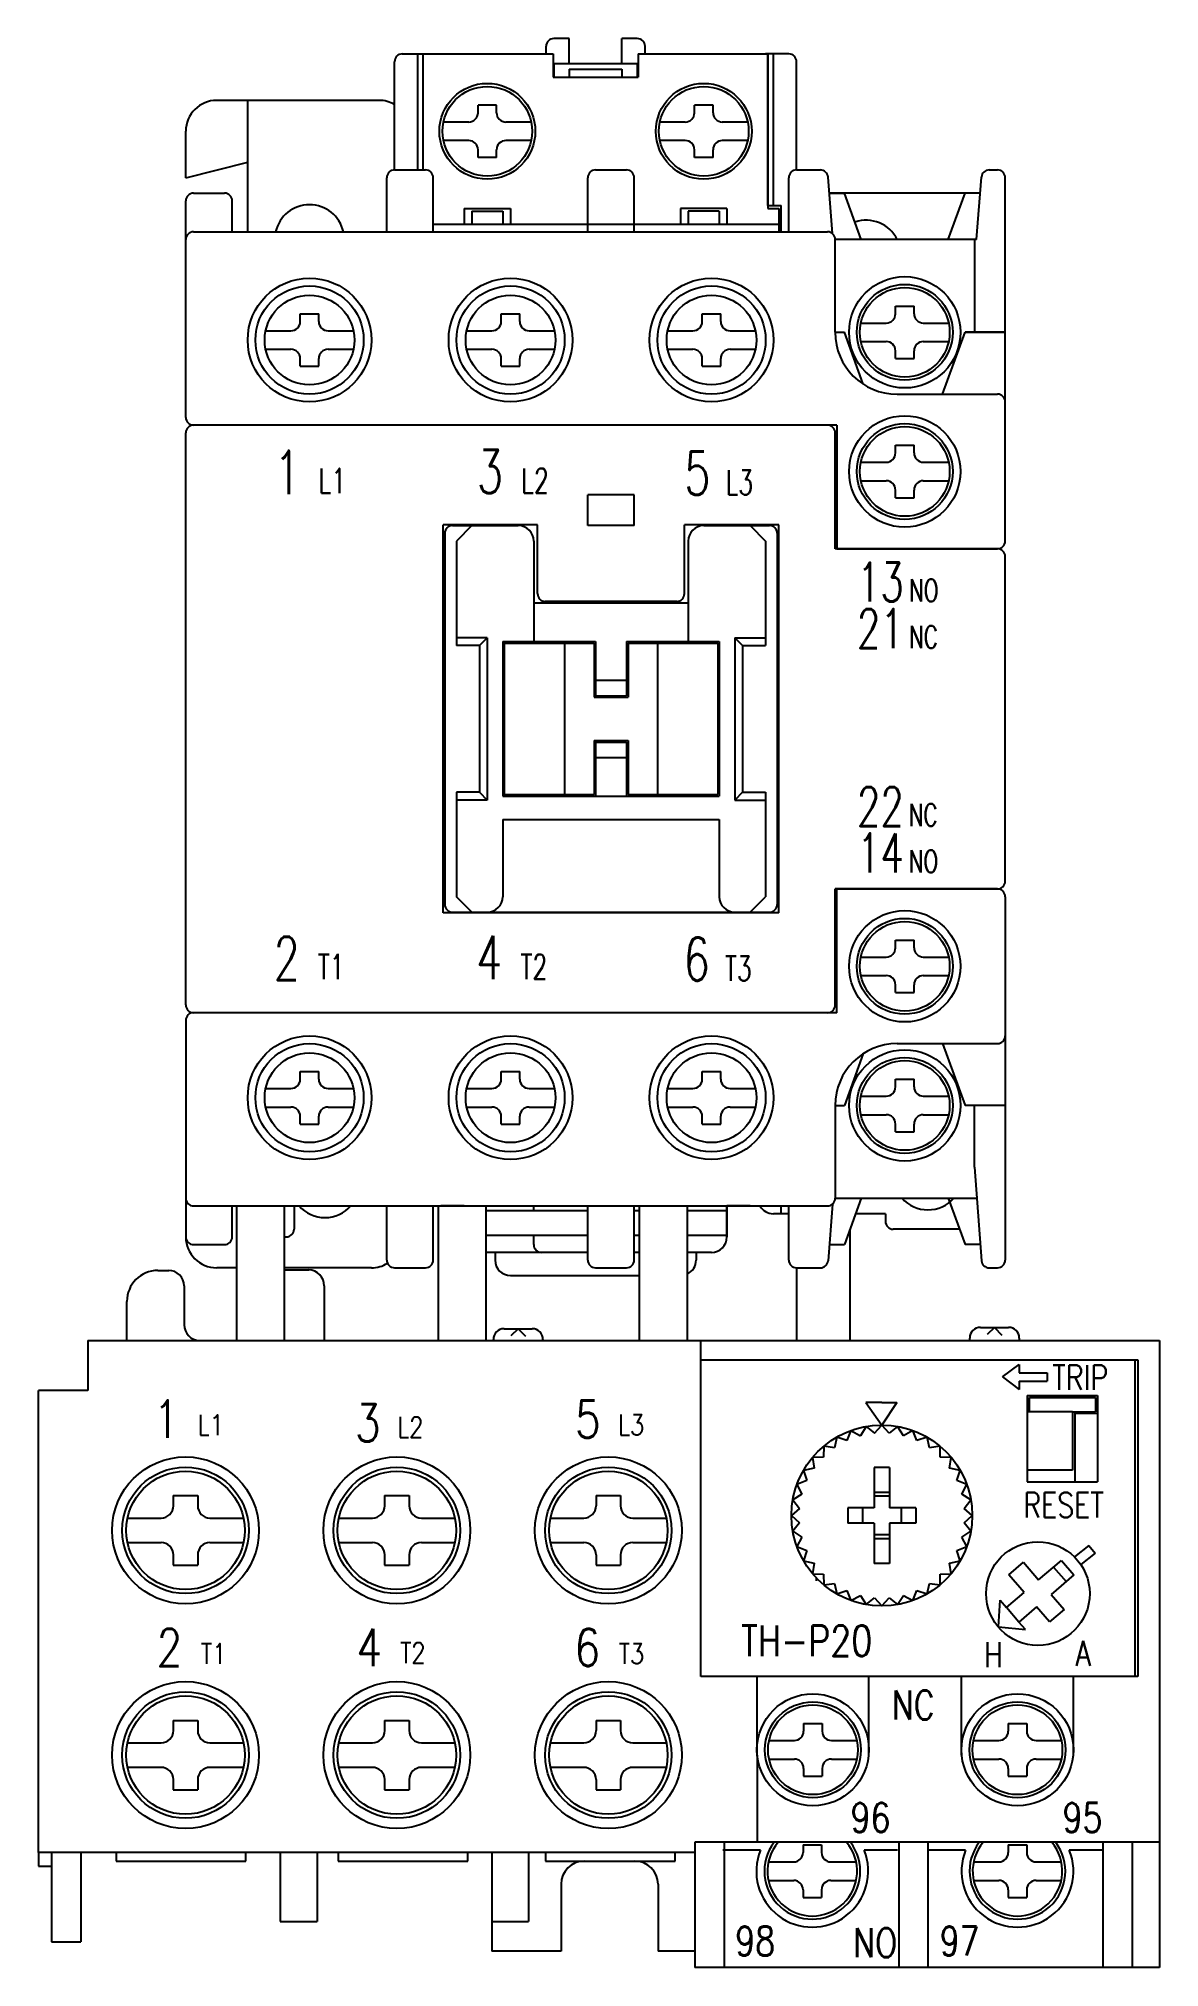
# Model space of a CAD drawing. Extents: x 221 to 293, y 136 to 261.
import ezdxf

# ---------------------------------------------------------------- set-up
doc = ezdxf.new("R2010")
doc.units = 0
doc.layers.get('0').update_dxf_attribs({"linetype": 'CONTINUOUS'})
doc.layers.add('2', color=2, linetype='CONTINUOUS')
doc.styles.add('A', font='SIMPLEX', dxfattribs={"width": 0.75})
doc.styles.add('SIMPLEX', font='SIMPLEX', dxfattribs={"width": 0.8})

msp = doc.modelspace()

# ---------------------------------------------------------------- linework, layer by layer
at = {"color": 0}
for p, q in [((244.09, 259.54), (245.59, 259.54)), ((244.09, 259.54), (245.95, 259.54)), ((245.09, 252.04), (245.09, 259.54)), ((245.45, 252.04), (245.45, 259.54)), ((245.45, 259.54), (253.84, 259.54)), ((253.39, 259.54), (253.39, 260.04)), ((253.84, 259.54), (253.84, 258.04)), ((254.89, 260.54), (253.89, 260.54)), ((254.89, 258.92), (254.89, 260.54)), ((258.29, 258.92), (258.29, 260.54)), ((259.29, 260.54), (258.29, 260.54)), ((259.34, 259.54), (267.73, 259.54)), ((259.34, 259.54), (259.34, 258.04)), ((259.79, 259.54), (259.79, 260.04)), ((269.09, 259.54), (267.59, 259.54)), ((269.09, 259.54), (267.59, 259.54)), ((267.73, 259.54), (267.73, 249.54)), ((267.73, 249.74), (267.73, 259.54)), ((268.09, 249.74), (268.09, 259.54)), ((253.89, 258.92), (259.29, 258.92)), ((253.89, 258.92), (253.89, 258.04)), ((254.89, 258.56), (258.29, 258.56)), ((254.89, 258.56), (254.89, 258.04)), ((258.29, 258.56), (258.29, 258.04)), ((259.29, 258.92), (259.29, 258.04)), ((253.84, 258.04), (259.34, 258.04)), ((253.89, 258.04), (254.89, 258.04)), ((258.29, 258.04), (259.29, 258.04)), ((242.59, 256.54), (232.09, 256.54)), ((234.09, 248.04), (234.09, 256.54)), ((248.99, 255.74), (248.99, 256.24)), ((250.19, 256.24), (248.99, 256.24)), ((250.19, 255.74), (250.19, 256.24)), ((262.99, 255.74), (262.99, 256.24)), ((264.19, 256.24), (262.99, 256.24)), ((264.19, 255.74), (264.19, 256.24)), ((230.09, 251.54), (230.09, 254.54)), ((248.39, 255.14), (246.75, 255.14)), ((252.43, 255.14), (250.79, 255.14)), ((262.39, 255.14), (260.75, 255.14)), ((266.43, 255.14), (264.79, 255.14)), ((248.39, 253.94), (246.75, 253.94)), ((248.99, 252.84), (248.99, 253.34)), ((250.19, 252.84), (250.19, 253.34)), ((252.43, 253.94), (250.79, 253.94)), ((262.39, 253.94), (260.75, 253.94)), ((262.99, 252.84), (262.99, 253.34)), ((264.19, 252.84), (264.19, 253.34)), ((266.43, 253.94), (264.79, 253.94)), ((243.59, 252.04), (245.59, 252.04)), ((250.19, 252.84), (248.99, 252.84)), ((256.59, 252.04), (258.59, 252.04)), ((264.19, 252.84), (262.99, 252.84)), ((269.59, 252.04), (271.13, 252.04)), ((282.05, 252.04), (282.59, 252.04)), ((243.09, 248.04), (243.09, 251.54)), ((246.09, 248.04), (246.09, 251.54)), ((256.09, 248.04), (256.09, 251.54)), ((259.09, 248.04), (259.09, 251.54)), ((269.09, 248.04), (269.09, 251.54)), ((271.91, 247.92), (271.63, 251.57)), ((281.24, 247.54), (281.55, 251.57)), ((283.09, 228.04), (283.09, 251.54)), ((230.09, 236.04), (230.09, 250.04)), ((230.59, 250.54), (232.59, 250.54)), ((233.09, 248.04), (233.09, 250.04)), ((248.09, 249.54), (251.09, 249.54)), ((248.09, 249.54), (248.09, 248.54)), ((251.09, 249.54), (251.09, 248.54)), ((265.09, 249.54), (262.09, 249.54)), ((262.09, 249.54), (262.09, 248.54)), ((265.09, 249.54), (265.09, 248.54)), ((267.73, 249.54), (268.44, 249.54)), ((268.44, 249.54), (268.44, 248.04)), ((268.59, 248.04), (268.59, 249.74)), ((268.59, 248.54), (268.59, 249.74)), ((271.67, 250.54), (272.69, 250.54)), ((281.09, 250.54), (271.71, 250.54)), ((273.78, 247.54), (272.69, 250.54)), ((279.4, 247.54), (280.49, 250.54)), ((281.5, 250.54), (280.49, 250.54)), ((246.09, 248.54), (268.34, 248.54)), ((248.59, 249.38), (250.59, 249.38)), ((248.59, 249.38), (248.59, 248.54)), ((250.59, 249.38), (250.59, 248.54)), ((251.09, 248.54), (262.09, 248.54)), ((264.59, 249.38), (262.59, 249.38)), ((262.59, 249.38), (262.59, 248.54)), ((264.59, 249.38), (264.59, 248.54)), ((265.09, 248.54), (268.44, 248.54)), ((230.59, 248.04), (271.59, 248.04)), ((281.24, 247.54), (272.09, 247.54)), ((272.09, 241.54), (272.09, 247.54)), ((281.09, 247.54), (281.09, 241.54)), ((237.49, 242.24), (237.49, 242.74)), ((237.49, 242.74), (238.69, 242.74)), ((238.69, 242.24), (238.69, 242.74)), ((250.49, 242.74), (251.69, 242.74)), ((250.49, 242.24), (250.49, 242.74)), ((251.69, 242.24), (251.69, 242.74)), ((263.49, 242.74), (264.69, 242.74)), ((263.49, 242.24), (263.49, 242.74)), ((264.69, 242.24), (264.69, 242.74)), ((273.75, 242.14), (275.39, 242.14)), ((275.99, 242.74), (275.99, 243.24)), ((275.99, 243.24), (277.19, 243.24)), ((277.19, 242.74), (277.19, 243.24)), ((277.79, 242.14), (279.43, 242.14)), ((235.25, 241.64), (236.89, 241.64)), ((239.29, 241.64), (240.93, 241.64)), ((248.25, 241.64), (249.89, 241.64)), ((252.29, 241.64), (253.93, 241.64)), ((261.25, 241.64), (262.89, 241.64)), ((265.29, 241.64), (266.93, 241.64)), ((272.09, 241.54), (272.69, 241.54)), ((273.9, 238.19), (272.69, 241.54)), ((273.75, 240.94), (275.39, 240.94)), ((277.79, 240.94), (279.43, 240.94)), ((279.04, 237.54), (280.49, 241.54)), ((280.49, 241.54), (283.09, 241.54)), ((283.09, 241.54), (280.49, 241.54)), ((235.25, 240.44), (236.89, 240.44)), ((237.49, 239.34), (237.49, 239.84)), ((238.69, 239.34), (238.69, 239.84)), ((239.29, 240.44), (240.93, 240.44)), ((248.25, 240.44), (249.89, 240.44)), ((250.49, 239.34), (250.49, 239.84)), ((251.69, 239.34), (251.69, 239.84)), ((252.29, 240.44), (253.93, 240.44)), ((261.25, 240.44), (262.89, 240.44)), ((263.49, 239.34), (263.49, 239.84)), ((264.69, 239.34), (264.69, 239.84)), ((265.29, 240.44), (266.93, 240.44)), ((275.99, 239.84), (275.99, 240.34)), ((275.99, 239.84), (277.19, 239.84)), ((277.19, 239.84), (277.19, 240.34)), ((237.49, 239.34), (238.69, 239.34)), ((250.49, 239.34), (251.69, 239.34)), ((263.49, 239.34), (264.69, 239.34)), ((276.09, 237.54), (282.59, 237.54)), ((230.09, 198.04), (230.09, 235.04)), ((271.59, 235.54), (230.59, 235.54)), ((272.19, 235.54), (230.59, 235.54)), ((272.09, 227.54), (272.09, 235.04)), ((272.19, 235.54), (272.19, 227.54)), ((275.99, 233.74), (275.99, 234.24)), ((275.99, 234.24), (277.19, 234.24)), ((277.19, 233.74), (277.19, 234.24)), ((273.75, 233.14), (275.39, 233.14)), ((277.79, 233.14), (279.43, 233.14)), ((256.09, 229.04), (256.09, 231.04)), ((259.09, 231.04), (256.09, 231.04)), ((259.09, 229.04), (259.09, 231.04)), ((273.75, 231.94), (275.39, 231.94)), ((275.99, 230.84), (275.99, 231.34)), ((275.99, 230.84), (277.19, 230.84)), ((277.19, 230.84), (277.19, 231.34)), ((277.79, 231.94), (279.43, 231.94)), ((246.74, 203.99), (246.74, 229.09)), ((252.84, 229.09), (246.74, 229.09)), ((246.84, 228.54), (246.84, 204.54)), ((247.34, 229.04), (251.59, 229.04)), ((248.59, 229.04), (247.59, 228.04)), ((252.84, 224.64), (252.84, 229.09)), ((259.09, 229.04), (256.09, 229.04)), ((268.44, 229.09), (262.34, 229.09)), ((262.34, 224.64), (262.34, 229.09)), ((263.59, 229.04), (267.84, 229.04)), ((266.59, 229.04), (267.59, 228.04)), ((268.34, 228.54), (268.34, 204.54)), ((268.44, 203.99), (268.44, 229.09)), ((247.59, 228.04), (247.59, 221.29)), ((252.59, 228.04), (252.59, 221.54)), ((262.59, 228.04), (262.59, 221.54)), ((267.59, 228.04), (267.59, 221.29)), ((282.59, 227.54), (272.09, 227.54)), ((272.19, 227.54), (282.59, 227.54)), ((283.09, 206.04), (283.09, 227.04)), ((252.59, 224.04), (262.59, 224.04)), ((261.84, 224.14), (253.34, 224.14)), ((249.59, 221.79), (247.59, 221.79)), ((249.09, 221.29), (247.59, 221.29)), ((249.09, 221.29), (249.59, 221.79)), ((249.09, 221.29), (249.09, 211.79)), ((249.59, 221.79), (249.59, 211.29)), ((250.59, 221.54), (256.59, 221.54)), ((250.59, 221.54), (250.59, 211.54)), ((250.69, 221.44), (256.49, 221.44)), ((250.69, 221.44), (250.69, 211.64)), ((254.59, 221.44), (254.59, 211.64)), ((256.49, 221.44), (256.49, 217.94)), ((256.59, 221.54), (256.59, 218.04)), ((258.59, 221.54), (264.59, 221.54)), ((258.59, 221.54), (258.59, 218.04)), ((258.69, 221.44), (264.49, 221.44)), ((258.69, 221.44), (258.69, 217.94)), ((260.59, 221.44), (260.59, 211.64)), ((264.49, 221.44), (264.49, 211.64)), ((264.59, 221.54), (264.59, 211.54)), ((265.59, 221.79), (265.59, 211.29)), ((265.59, 221.79), (267.59, 221.79)), ((265.59, 221.79), (266.09, 221.29)), ((266.09, 221.29), (266.09, 211.79)), ((266.09, 221.29), (267.59, 221.29)), ((256.59, 219.04), (258.59, 219.04)), ((256.49, 217.94), (258.69, 217.94)), ((256.59, 218.04), (258.59, 218.04)), ((256.49, 215.14), (256.49, 211.64)), ((256.49, 215.14), (258.69, 215.14)), ((256.59, 215.04), (256.59, 211.54)), ((256.59, 215.04), (258.59, 215.04)), ((258.59, 215.04), (258.59, 211.54)), ((258.69, 215.14), (258.69, 211.64)), ((256.59, 214.04), (258.59, 214.04)), ((247.59, 211.79), (247.59, 205.04)), ((249.09, 211.79), (247.59, 211.79)), ((249.59, 211.29), (247.59, 211.29)), ((249.09, 211.79), (249.59, 211.29)), ((250.59, 211.54), (264.59, 211.54)), ((250.69, 211.64), (256.49, 211.64)), ((258.69, 211.64), (264.49, 211.64)), ((266.09, 211.79), (265.59, 211.29)), ((265.59, 211.29), (267.59, 211.29)), ((266.09, 211.79), (267.59, 211.79)), ((267.59, 211.79), (267.59, 205.04)), ((250.59, 210.04), (250.59, 205.04)), ((250.59, 210.04), (264.59, 210.04)), ((264.59, 210.04), (264.59, 205.04)), ((248.59, 204.04), (247.59, 205.04)), ((266.59, 204.04), (267.59, 205.04)), ((282.59, 205.54), (272.09, 205.54)), ((272.09, 198.04), (272.09, 205.54)), ((272.19, 205.54), (282.59, 205.54)), ((272.19, 197.54), (272.19, 205.54)), ((283.09, 205.04), (283.09, 181.54)), ((268.44, 203.99), (246.74, 203.99)), ((247.34, 204.04), (267.84, 204.04)), ((275.99, 201.74), (275.99, 202.24)), ((275.99, 202.24), (277.19, 202.24)), ((277.19, 201.74), (277.19, 202.24)), ((273.75, 201.14), (275.39, 201.14)), ((277.79, 201.14), (279.43, 201.14)), ((273.75, 199.94), (275.39, 199.94)), ((277.79, 199.94), (279.43, 199.94)), ((275.99, 198.84), (275.99, 199.34)), ((275.99, 198.84), (277.19, 198.84)), ((277.19, 198.84), (277.19, 199.34)), ((271.59, 197.54), (230.59, 197.54)), ((272.19, 197.54), (230.59, 197.54)), ((230.09, 197.04), (230.09, 183.04)), ((273.9, 194.89), (272.69, 191.54)), ((276.09, 195.54), (282.59, 195.54)), ((279.04, 195.54), (280.49, 191.54)), ((237.49, 193.74), (238.69, 193.74)), ((237.49, 193.24), (237.49, 193.74)), ((238.69, 193.24), (238.69, 193.74)), ((250.49, 193.24), (250.49, 193.74)), ((250.49, 193.74), (251.69, 193.74)), ((251.69, 193.24), (251.69, 193.74)), ((263.49, 193.74), (264.69, 193.74)), ((263.49, 193.24), (263.49, 193.74)), ((264.69, 193.24), (264.69, 193.74)), ((235.25, 192.64), (236.89, 192.64)), ((239.29, 192.64), (240.93, 192.64)), ((248.25, 192.64), (249.89, 192.64)), ((252.29, 192.64), (253.93, 192.64)), ((261.25, 192.64), (262.89, 192.64)), ((265.29, 192.64), (266.93, 192.64)), ((273.75, 192.14), (275.39, 192.14)), ((275.99, 193.24), (277.19, 193.24)), ((275.99, 192.74), (275.99, 193.24)), ((277.19, 192.74), (277.19, 193.24)), ((277.79, 192.14), (279.43, 192.14)), ((235.25, 191.44), (236.89, 191.44)), ((239.29, 191.44), (240.93, 191.44)), ((248.25, 191.44), (249.89, 191.44)), ((252.29, 191.44), (253.93, 191.44)), ((261.25, 191.44), (262.89, 191.44)), ((265.29, 191.44), (266.93, 191.44)), ((272.09, 191.54), (272.09, 185.54)), ((272.09, 191.54), (272.69, 191.54)), ((273.75, 190.94), (275.39, 190.94)), ((277.79, 190.94), (279.43, 190.94)), ((283.09, 191.54), (280.49, 191.54)), ((281.09, 187.54), (281.09, 191.54)), ((237.49, 190.34), (237.49, 190.84)), ((237.49, 190.34), (238.69, 190.34)), ((238.69, 190.34), (238.69, 190.84)), ((250.49, 190.34), (250.49, 190.84)), ((250.49, 190.34), (251.69, 190.34)), ((251.69, 190.34), (251.69, 190.84)), ((263.49, 190.34), (263.49, 190.84)), ((263.49, 190.34), (264.69, 190.34)), ((264.69, 190.34), (264.69, 190.84)), ((275.99, 189.84), (275.99, 190.34)), ((275.99, 189.84), (277.19, 189.84)), ((277.19, 189.84), (277.19, 190.34)), ((281.09, 187.54), (281.55, 181.5)), ((230.59, 185.04), (271.59, 185.04)), ((233.09, 183.04), (233.09, 185.04)), ((233.36, 185.04, 0), (233.36, 176.35, 0)), ((236.47, 176.35, 0), (236.47, 185.04, 0)), ((237.09, 185.04), (237.09, 183.54)), ((243.09, 181.54), (243.09, 185.04)), ((246.09, 181.54), (246.09, 185.04)), ((246.41, 185.04, 0), (246.41, 176.35, 0)), ((246.59, 185.04), (256.09, 185.04)), ((248.09, 185.04), (246.59, 185.04)), ((249.52, 176.35, 0), (249.52, 185.04, 0)), ((249.52, 184.75), (256.09, 184.75)), ((252.59, 184.75), (252.59, 185.04)), ((256.09, 181.54), (256.09, 185.04)), ((259.09, 185.04), (266.59, 185.04)), ((259.09, 181.54), (259.09, 185.04)), ((259.09, 184.75), (259.41, 184.75)), ((259.41, 185.04, 0), (259.41, 176.35, 0)), ((262.53, 176.35, 0), (262.53, 185.04, 0)), ((262.53, 184.75), (265.09, 184.75)), ((266.59, 185.04), (265.09, 185.04)), ((265.09, 183.04), (265.09, 185.04)), ((265.09, 185.04), (265.09, 183.04)), ((268.59, 184.54), (268.59, 185.04)), ((269.09, 181.54), (269.09, 185.04)), ((271.91, 185.15), (271.63, 181.5)), ((272.09, 185.54), (281.24, 185.54)), ((273.78, 185.54), (272.69, 182.54)), ((279.4, 185.54), (280.49, 182.54)), ((269.09, 184.54), (268.09, 184.54)), ((269.09, 184.54), (268.09, 184.54)), ((273.03, 183.48, 0), (273.03, 176.35, 0)), ((275.34, 184.54), (273.42, 184.54)), ((273.59, 184.54), (273.42, 184.54)), ((280.13, 183.54), (275.84, 183.54)), ((230.59, 182.54), (232.59, 182.54)), ((236.49, 183.04), (236.47, 183.04)), ((236.49, 183.04), (236.59, 183.04)), ((249.52, 183.15), (256.09, 183.15)), ((252.59, 182.54), (252.59, 183.15)), ((259.09, 183.15), (259.41, 183.15)), ((262.53, 183.15), (265.09, 183.15)), ((271.67, 182.54), (272.69, 182.54)), ((281.5, 182.54), (280.49, 182.54)), ((228.28, 180.87, 0), (228.98, 180.87, 0)), ((233.36, 181.04), (232.09, 181.04)), ((242.09, 181.04), (236.47, 181.04)), ((236.47, 180.91, 0), (238.04, 180.91, 0)), ((243.59, 181.04), (245.59, 181.04)), ((256.09, 182.04), (249.52, 182.04)), ((250.09, 182.04), (250.09, 181.54)), ((256.59, 181.04), (258.59, 181.04)), ((259.41, 182.04), (259.09, 182.04)), ((264.09, 182.04), (262.53, 182.04)), ((263.09, 182.04), (263.09, 181.54)), ((269.59, 181.04, 0), (269.59, 176.35, 0)), ((269.59, 181.04), (271.13, 181.04)), ((282.05, 181.04), (282.59, 181.04)), ((229.98, 179.87, 0), (229.98, 177.35, 0)), ((239.04, 179.87, 0), (239.04, 176.35, 0)), ((251.09, 180.54), (259.41, 180.54)), ((226.28, 176.35, 0), (226.28, 178.87, 0)), ((281.49, 177.19, 0), (283.3, 177.19, 0)), ((282.39, 177.19, 0), (281.91, 176.73, 0)), ((282.39, 177.19, 0), (282.87, 176.69, 0)), ((223.75, 176.35, 0), (262.53, 176.35, 0)), ((223.75, 176.35, 0), (223.75, 173.11, 0)), ((249.98, 176.35, 0), (249.98, 176.4, 0)), ((250.68, 177.1, 0), (252.49, 177.1, 0)), ((251.58, 177.1, 0), (251.1, 176.64, 0)), ((251.58, 177.1, 0), (252.06, 176.61, 0)), ((253.19, 176.4, 0), (253.19, 176.35, 0)), ((262.53, 176.35, 0), (293.06, 176.35, 0)), ((263.39, 154.6, 0), (263.39, 176.35, 0)), ((280.79, 176.35, 0), (280.79, 176.49, 0)), ((284, 176.49, 0), (284, 176.35, 0)), ((293.06, 176.35, 0), (293.06, 143.89, 0)), ((263.39, 175.1, 0), (291.67, 175.1, 0)), ((291.47, 175.1, 0), (291.47, 154.6, 0)), ((291.67, 175.1, 0), (291.67, 154.6, 0)), ((220.56, 143.23, 0), (220.56, 173.11, 0)), ((223.75, 173.11, 0), (220.56, 173.11, 0)), ((284.51, 172.79, 0), (284.51, 167.19, 0)), ((284.51, 172.79, 0), (289.06, 172.79, 0)), ((284.65, 172.66, 0), (288.92, 172.66, 0)), ((284.65, 171.73, 0), (284.65, 172.66, 0)), ((288.92, 172.66, 0), (288.92, 171.73, 0)), ((289.06, 172.79, 0), (289.06, 167.19, 0)), ((287.44, 171.73, 0), (288.92, 171.73, 0)), ((287.58, 171.64, 0), (287.58, 167.19, 0)), ((287.58, 171.64, 0), (289.06, 171.64, 0)), ((284.51, 167.19, 0), (289.06, 167.19, 0)), ((229.28, 166.31, 0), (229.28, 165.65, 0)), ((229.28, 166.31, 0), (230.86, 166.31, 0)), ((230.86, 166.31, 0), (230.86, 165.65, 0)), ((242.95, 166.31, 0), (242.95, 165.65, 0)), ((242.95, 166.31, 0), (244.54, 166.31, 0)), ((244.54, 166.31, 0), (244.54, 165.65, 0)), ((256.62, 166.31, 0), (258.21, 166.31, 0)), ((256.62, 166.31, 0), (256.62, 165.65, 0)), ((258.21, 166.31, 0), (258.21, 165.65, 0)), ((226.33, 164.85, 0), (228.49, 164.85, 0)), ((231.65, 164.85, 0), (233.82, 164.85, 0)), ((240, 164.85, 0), (242.16, 164.85, 0)), ((245.33, 164.85, 0), (247.49, 164.85, 0)), ((253.67, 164.85, 0), (255.83, 164.85, 0)), ((259, 164.85, 0), (261.16, 164.85, 0)), ((226.33, 163.27, 0), (228.49, 163.27, 0)), ((229.28, 162.48, 0), (229.28, 161.82, 0)), ((230.86, 162.48, 0), (230.86, 161.82, 0)), ((231.65, 163.27, 0), (233.82, 163.27, 0)), ((240, 163.27, 0), (242.16, 163.27, 0)), ((242.95, 162.48, 0), (242.95, 161.82, 0)), ((244.54, 162.48, 0), (244.54, 161.82, 0)), ((245.33, 163.27, 0), (247.49, 163.27, 0)), ((253.67, 163.27, 0), (255.83, 163.27, 0)), ((256.62, 162.48, 0), (256.62, 161.82, 0)), ((258.21, 162.48, 0), (258.21, 161.82, 0)), ((259, 163.27, 0), (261.16, 163.27, 0)), ((229.28, 161.82, 0), (230.86, 161.82, 0)), ((242.95, 161.82, 0), (244.54, 161.82, 0)), ((256.62, 161.82, 0), (258.21, 161.82, 0)), ((270.85, 161.01, 0), (270.85, 160.8, 0)), ((291.67, 154.6, 0), (263.39, 154.6, 0)), ((267.04, 149.53, 0), (267.04, 154.6, 0)), ((274.25, 154.6, 0), (274.25, 149.46, 0)), ((280.27, 149.53, 0), (280.27, 154.6, 0)), ((287.48, 154.6, 0), (287.48, 149.46, 0)), ((229.28, 151.77, 0), (229.28, 151.11, 0)), ((229.28, 151.77, 0), (230.86, 151.77, 0)), ((230.86, 151.77, 0), (230.86, 151.11, 0)), ((242.95, 151.77, 0), (242.95, 151.11, 0)), ((242.95, 151.77, 0), (244.54, 151.77, 0)), ((244.54, 151.77, 0), (244.54, 151.11, 0)), ((256.62, 151.77, 0), (258.21, 151.77, 0)), ((256.62, 151.77, 0), (256.62, 151.11, 0)), ((258.21, 151.77, 0), (258.21, 151.11, 0)), ((270.05, 151.57), (271.25, 151.57)), ((270.05, 151.57), (270.05, 151.07)), ((271.25, 151.57), (271.25, 151.07)), ((283.28, 151.57), (284.48, 151.57)), ((283.28, 151.57), (283.28, 151.07)), ((284.48, 151.57), (284.48, 151.07)), ((226.33, 150.32, 0), (228.49, 150.32, 0)), ((231.65, 150.32, 0), (233.82, 150.32, 0)), ((240, 150.32, 0), (242.16, 150.32, 0)), ((245.33, 150.32, 0), (247.49, 150.32, 0)), ((253.67, 150.32, 0), (255.83, 150.32, 0)), ((259, 150.32, 0), (261.16, 150.32, 0)), ((267.81, 150.47), (269.45, 150.47)), ((271.85, 150.47), (273.49, 150.47)), ((281.04, 150.47), (282.68, 150.47)), ((285.08, 150.47), (286.71, 150.47)), ((226.33, 148.74, 0), (228.49, 148.74, 0)), ((231.65, 148.74, 0), (233.82, 148.74, 0)), ((240, 148.74, 0), (242.16, 148.74, 0)), ((245.33, 148.74, 0), (247.49, 148.74, 0)), ((253.67, 148.74, 0), (255.83, 148.74, 0)), ((259, 148.74, 0), (261.16, 148.74, 0)), ((267.04, 149.53, 0), (267.04, 143.89, 0)), ((267.81, 149.27), (269.45, 149.27)), ((270.05, 148.67), (270.05, 148.17)), ((271.25, 148.67), (271.25, 148.17)), ((271.85, 149.27), (273.49, 149.27)), ((281.04, 149.27), (282.68, 149.27)), ((283.28, 148.67), (283.28, 148.17)), ((284.48, 148.67), (284.48, 148.17)), ((285.08, 149.27), (286.71, 149.27)), ((229.28, 147.94, 0), (229.28, 147.28, 0)), ((229.28, 147.28, 0), (230.86, 147.28, 0)), ((230.86, 147.94, 0), (230.86, 147.28, 0)), ((242.95, 147.94, 0), (242.95, 147.28, 0)), ((242.95, 147.28, 0), (244.54, 147.28, 0)), ((244.54, 147.94, 0), (244.54, 147.28, 0)), ((256.62, 147.94, 0), (256.62, 147.28, 0)), ((256.62, 147.28, 0), (258.21, 147.28, 0)), ((258.21, 147.94, 0), (258.21, 147.28, 0)), ((270.05, 148.17), (271.25, 148.17)), ((283.28, 148.17), (284.48, 148.17)), ((263.01, 143.89, 0), (263.01, 135.8, 0)), ((293.06, 143.89, 0), (263.01, 143.89, 0)), ((264.9, 143.89, 0), (264.9, 135.8, 0)), ((270.01, 143.72), (271.21, 143.72)), ((270.01, 143.72), (270.01, 143.22)), ((271.21, 143.72), (271.21, 143.22)), ((276.21, 143.83, 0), (276.21, 135.8, 0)), ((278.09, 143.83, 0), (278.09, 135.8, 0)), ((283.28, 143.72), (284.48, 143.72)), ((283.28, 143.72), (283.28, 143.22)), ((284.48, 143.72), (284.48, 143.22)), ((289.4, 143.83, 0), (289.4, 135.8, 0)), ((291.29, 143.83, 0), (291.29, 135.8, 0)), ((293.06, 143.89, 0), (293.06, 135.8, 0)), ((255.36, 143.23, 0), (220.56, 143.23, 0)), ((220.56, 143.23, 0), (220.56, 142.34, 0)), ((220.56, 142.34, 0), (221.41, 142.34, 0)), ((221.41, 143.23, 0), (221.41, 137.45, 0)), ((223.3, 143.23, 0), (223.3, 137.45, 0)), ((225.58, 143.25, 0), (225.58, 142.67, 0)), ((225.58, 142.67, 0), (233.98, 142.67, 0)), ((233.98, 142.67, 0), (233.98, 143.25, 0)), ((236.2, 143.23, 0), (236.2, 138.76, 0)), ((238.58, 143.23, 0), (238.58, 138.76, 0)), ((239.95, 143.25, 0), (239.95, 142.67, 0)), ((239.95, 142.67, 0), (248.34, 142.67, 0)), ((248.34, 142.67, 0), (248.34, 143.25, 0)), ((249.88, 143.23, 0), (249.88, 136.85, 0)), ((252.25, 143.23, 0), (252.25, 138.76, 0)), ((253.36, 143.25, 0), (253.36, 142.67, 0)), ((253.36, 142.67, 0), (261.75, 142.67, 0)), ((263.01, 143.23, 0), (255.36, 143.23, 0)), ((261.75, 142.67, 0), (261.75, 143.25, 0)), ((264.82, 143.39, 0), (267.25, 143.39, 0)), ((267.77, 142.62), (269.41, 142.62)), ((271.81, 142.62), (273.44, 142.62)), ((273.96, 143.39, 0), (276.13, 143.39, 0)), ((278.09, 143.39, 0), (280.52, 143.39, 0)), ((281.04, 142.62), (282.68, 142.62)), ((285.08, 142.62), (286.71, 142.62)), ((287.23, 143.39, 0), (289.4, 143.39, 0)), ((254.36, 141.17, 0), (254.36, 136.85, 0)), ((260.63, 141.17, 0), (260.63, 136.85, 0)), ((267.77, 141.42), (269.41, 141.42)), ((271.81, 141.42), (273.44, 141.42)), ((281.04, 141.42), (282.68, 141.42)), ((285.08, 141.42), (286.71, 141.42)), ((270.01, 140.82), (270.01, 140.32)), ((270.01, 140.32), (271.21, 140.32)), ((271.21, 140.82), (271.21, 140.32)), ((283.28, 140.82), (283.28, 140.32)), ((283.28, 140.32), (284.48, 140.32)), ((284.48, 140.82), (284.48, 140.32)), ((236.2, 138.76, 0), (238.58, 138.76, 0)), ((249.88, 138.76, 0), (252.25, 138.76, 0)), ((221.41, 137.45, 0), (223.3, 137.45, 0)), ((254.36, 136.85, 0), (249.88, 136.85, 0)), ((263.01, 136.85, 0), (260.63, 136.85, 0)), ((293.06, 135.8, 0), (263.01, 135.8, 0))]:
    msp.add_line(p, q, dxfattribs=at)
at = {"color": 0, "linetype": 'Continuous'}
for p, q in [((243.59, 252.04), (243.59, 259.04)), ((269.59, 252.04), (269.59, 259.04)), ((230.09, 251.54), (234.09, 252.54)), ((267.73, 249.74), (268.59, 249.74)), ((275.34, 184.54), (275.34, 184.04))]:
    msp.add_line(p, q, dxfattribs=at)
at = {"color": 0}
for centre, radius in [((249.59, 254.54), 3.1), ((249.59, 254.54), 2.9), ((263.59, 254.54), 3.1), ((263.59, 254.54), 2.9), ((238.09, 241.04), 4), ((238.09, 241.04), 3.5), ((251.09, 241.04), 4), ((251.09, 241.04), 3.5), ((264.09, 241.04), 4), ((264.09, 241.04), 3.5), ((276.59, 241.54), 3.6), ((276.59, 241.54), 3.1), ((238.09, 241.04), 2.9), ((251.09, 241.04), 2.9), ((264.09, 241.04), 2.9), ((276.59, 241.54), 2.9), ((276.59, 232.54), 3.6), ((276.59, 232.54), 3.1), ((276.59, 232.54), 2.9), ((276.59, 200.54), 3.6), ((276.59, 200.54), 3.1), ((276.59, 200.54), 2.9), ((238.09, 192.04), 4), ((251.09, 192.04), 4), ((264.09, 192.04), 4), ((238.09, 192.04), 3.5), ((238.09, 192.04), 2.9), ((251.09, 192.04), 3.5), ((251.09, 192.04), 2.9), ((264.09, 192.04), 3.5), ((264.09, 192.04), 2.9), ((276.59, 191.54), 3.6), ((276.59, 191.54), 3.1), ((276.59, 191.54), 2.9), ((230.07, 164.06, 0), 4.75), ((243.74, 164.06, 0), 4.75), ((257.42, 164.06, 0), 4.75), ((230.07, 164.06, 0), 4.09), ((230.07, 164.06, 0), 3.83), ((243.74, 164.06, 0), 4.09), ((243.74, 164.06, 0), 3.83), ((257.42, 164.06, 0), 4.09), ((257.42, 164.06, 0), 3.83), ((230.07, 149.53, 0), 4.75), ((230.07, 149.53, 0), 4.09), ((243.74, 149.53, 0), 4.75), ((243.74, 149.53, 0), 4.09), ((257.42, 149.53, 0), 4.75), ((257.42, 149.53, 0), 4.09), ((270.65, 149.87), 3.62), ((283.88, 149.87), 3.62), ((230.07, 149.53, 0), 3.83), ((243.74, 149.53, 0), 3.83), ((257.42, 149.53, 0), 3.83), ((270.65, 149.87), 3.1), ((270.65, 149.87), 2.9), ((283.88, 149.87), 3.1), ((283.88, 149.87), 2.9)]:
    msp.add_circle(centre, radius, dxfattribs=at)
at = {"color": 0, "linetype": 'Continuous'}
for centre, radius, start, end in [((244.09, 259.04), 0.5, 90, 180), ((269.09, 259.04), 0.5, 0, 90), ((238.09, 247.54), 2.25, 12.8396, 167.1604), ((274.09, 246.54), 2.25, 26.3878, 108.7285), ((239.09, 186.54), 2.25, 221.8103, 318.1897), ((278.09, 187.04), 2.25, 221.8103, 318.1897), ((275.84, 184.04), 0.5, 180, 270)]:
    msp.add_arc(centre, radius, start, end, dxfattribs=at)
at = {"color": 0}
for centre, radius, start, end in [((253.89, 260.04), 0.5, 90, 180), ((259.29, 260.04), 0.5, 0, 90), ((232.09, 254.54), 2, 90, 180), ((242.59, 254.54), 2, 60, 90), ((248.39, 255.74), 0.6, 270, 360), ((250.79, 255.74), 0.6, 180, 270), ((262.39, 255.74), 0.6, 270, 360), ((264.79, 255.74), 0.6, 180, 270), ((248.39, 253.34), 0.6, 360, 90), ((250.79, 253.34), 0.6, 90, 180), ((262.39, 253.34), 0.6, 360, 90), ((264.79, 253.34), 0.6, 90, 180), ((243.59, 251.54), 0.5, 90, 180), ((245.59, 251.54), 0.5, 360, 90), ((256.59, 251.54), 0.5, 90, 180), ((258.59, 251.54), 0.5, 0, 90), ((269.59, 251.54), 0.5, 90, 180), ((271.13, 251.54), 0.5, 4.4672, 90), ((282.05, 251.54), 0.5, 90, 175.5328), ((282.59, 251.54), 0.5, 0, 90), ((230.59, 250.04), 0.5, 90, 180), ((232.59, 250.04), 0.5, 0, 90), ((230.59, 247.54), 0.5, 90, 180), ((271.59, 247.54), 0.5, 0, 90), ((236.89, 242.24), 0.6, 270, 0), ((239.29, 242.24), 0.6, 180, 270), ((249.89, 242.24), 0.6, 270, 0), ((252.29, 242.24), 0.6, 180, 270), ((262.89, 242.24), 0.6, 270, 0), ((265.29, 242.24), 0.6, 180, 270), ((275.39, 242.74), 0.6, 270, 0), ((277.79, 242.74), 0.6, 180, 270), ((276.09, 241.54), 4, 180, 270), ((275.39, 240.34), 0.6, 0, 90), ((277.79, 240.34), 0.6, 90, 180), ((236.89, 239.84), 0.6, 0, 90), ((239.29, 239.84), 0.6, 90, 180), ((249.89, 239.84), 0.6, 0, 90), ((252.29, 239.84), 0.6, 90, 180), ((262.89, 239.84), 0.6, 0, 90), ((265.29, 239.84), 0.6, 90, 180), ((282.59, 237.04), 0.5, 360, 90), ((230.59, 236.04), 0.5, 180, 270), ((230.59, 235.04), 0.5, 90, 180), ((271.59, 235.04), 0.5, 0, 90), ((275.39, 233.74), 0.6, 270, 0), ((277.79, 233.74), 0.6, 180, 270), ((275.39, 231.34), 0.6, 0, 90), ((277.79, 231.34), 0.6, 90, 180), ((247.34, 228.54), 0.5, 90, 180), ((251.59, 228.04), 1, 0, 90), ((263.59, 228.04), 1, 90, 180), ((267.84, 228.54), 0.5, 0, 90), ((282.59, 228.04), 0.5, 270, 0), ((282.59, 227.04), 0.5, 0, 90), ((253.34, 224.64), 0.5, 180, 270), ((261.84, 224.64), 0.5, 270, 360), ((282.59, 206.04), 0.5, 270, 0), ((249.59, 205.04), 1, 270, 0), ((265.59, 205.04), 1, 180, 270), ((282.59, 205.04), 0.5, 0, 90), ((247.34, 204.54), 0.5, 180, 270), ((267.84, 204.54), 0.5, 270, 0), ((275.39, 201.74), 0.6, 270, 0), ((277.79, 201.74), 0.6, 180, 270), ((275.39, 199.34), 0.6, 0, 90), ((277.79, 199.34), 0.6, 90, 180), ((230.59, 198.04), 0.5, 180, 270), ((230.59, 197.04), 0.5, 90, 180), ((271.59, 198.04), 0.5, 270, 360), ((282.59, 196.04), 0.5, 270, 0), ((276.09, 191.54), 4, 90, 180), ((236.89, 193.24), 0.6, 270, 0), ((239.29, 193.24), 0.6, 180, 270), ((249.89, 193.24), 0.6, 270, 0), ((252.29, 193.24), 0.6, 180, 270), ((262.89, 193.24), 0.6, 270, 0), ((265.29, 193.24), 0.6, 180, 270), ((275.39, 192.74), 0.6, 270, 0), ((277.79, 192.74), 0.6, 180, 270), ((236.89, 190.84), 0.6, 0, 90), ((239.29, 190.84), 0.6, 90, 180), ((249.89, 190.84), 0.6, 0, 90), ((252.29, 190.84), 0.6, 90, 180), ((262.89, 190.84), 0.6, 0, 90), ((265.29, 190.84), 0.6, 90, 180), ((275.39, 190.34), 0.6, 0, 90), ((277.79, 190.34), 0.6, 90, 180), ((230.59, 185.54), 0.5, 180, 270), ((268.09, 185.54), 1, 210, 270), ((271.59, 185.54), 0.5, 270, 0), ((236.59, 183.54), 0.5, 270, 0), ((232.09, 183.04), 2, 180, 270), ((230.59, 183.04), 0.5, 180, 270), ((232.59, 183.04), 0.5, 270, 0), ((253.09, 182.54), 0.5, 180, 270), ((264.09, 183.04), 1, 270, 0), ((264.09, 183.04), 1, 270, 0), ((228.28, 178.87, 0), 2, 90, 180), ((228.98, 179.87, 0), 1, 0, 90), ((238.01, 179.88, 0), 1.03, 359.6357, 88.3439), ((242.09, 183.04), 2, 270, 301.4759), ((243.59, 181.54), 0.5, 180, 270), ((245.59, 181.54), 0.5, 270, 0), ((251.09, 181.54), 1, 180, 270), ((256.59, 181.54), 0.5, 180, 270), ((258.59, 181.54), 0.5, 270, 0), ((262.09, 181.54), 1, 295.8573, 0), ((269.59, 181.54), 0.5, 180, 270), ((271.13, 181.54), 0.5, 270, 355.5328), ((282.05, 181.54), 0.5, 184.4672, 270), ((282.59, 181.54), 0.5, 270, 0), ((230.98, 177.35, 0), 1, 180, 270), ((281.49, 176.49, 0), 0.7, 90, 180), ((283.3, 176.49, 0), 0.7, 0, 90), ((250.68, 176.4, 0), 0.7, 90, 180), ((252.49, 176.4, 0), 0.7, 0, 90), ((228.49, 165.65, 0), 0.792, 270, 0), ((231.65, 165.65, 0), 0.792, 180, 270), ((242.16, 165.65, 0), 0.792, 270, 0), ((245.33, 165.65, 0), 0.792, 180, 270), ((255.83, 165.65, 0), 0.792, 270, 0), ((259, 165.65, 0), 0.792, 180, 270), ((228.49, 162.48, 0), 0.792, 0, 90), ((231.65, 162.48, 0), 0.792, 90, 180), ((242.16, 162.48, 0), 0.792, 0, 90), ((245.33, 162.48, 0), 0.792, 90, 180), ((255.83, 162.48, 0), 0.792, 0, 90), ((259, 162.48, 0), 0.792, 90, 180), ((228.49, 151.11, 0), 0.792, 270, 0), ((231.65, 151.11, 0), 0.792, 180, 270), ((242.16, 151.11, 0), 0.792, 270, 0), ((245.33, 151.11, 0), 0.792, 180, 270), ((255.83, 151.11, 0), 0.792, 270, 0), ((259, 151.11, 0), 0.792, 180, 270), ((269.45, 151.07), 0.6, 270, 0), ((271.85, 151.07), 0.6, 180, 270), ((282.68, 151.07), 0.6, 270, 0), ((285.08, 151.07), 0.6, 180, 270), ((228.49, 147.94, 0), 0.792, 0, 90), ((231.65, 147.94, 0), 0.792, 90, 180), ((242.16, 147.94, 0), 0.792, 0, 90), ((245.33, 147.94, 0), 0.792, 90, 180), ((255.83, 147.94, 0), 0.792, 0, 90), ((259, 147.94, 0), 0.792, 90, 180), ((269.45, 148.67), 0.6, 0, 90), ((271.85, 148.67), 0.6, 90, 180), ((282.68, 148.67), 0.6, 0, 90), ((285.08, 148.67), 0.6, 90, 180), ((270.61, 142.02), 3.1, 142.8938, 37.1062), ((270.61, 142.02), 2.9, 139.8418, 40.1582), ((283.88, 142.02), 3.1, 142.8938, 37.1062), ((283.88, 142.02), 2.9, 139.8418, 40.1582), ((255.86, 141.17, 0), 1.5, 90, 180), ((259.13, 141.17, 0), 1.5, 0, 90), ((270.61, 142.02), 3.62, 157.8619, 22.1381), ((269.41, 143.22), 0.6, 270, 0), ((271.81, 143.22), 0.6, 180, 270), ((283.88, 142.02), 3.62, 157.8619, 22.1381), ((282.68, 143.22), 0.6, 270, 0), ((285.08, 143.22), 0.6, 180, 270), ((269.41, 140.82), 0.6, 0, 90), ((271.81, 140.82), 0.6, 90, 180), ((282.68, 140.82), 0.6, 0, 90), ((285.08, 140.82), 0.6, 90, 180)]:
    msp.add_arc(centre, radius, start, end, dxfattribs=at)
at = {"layer": '2', "color": 0}
for p, q in [((282.92, 173.98, 0), (284, 174.79, 0)), ((284, 174.79, 0), (284, 174.25, 0)), ((282.92, 173.98, 0), (284, 173.17, 0)), ((284, 174.25, 0), (285.8, 174.25, 0)), ((284, 173.71, 0), (285.8, 173.71, 0)), ((284, 173.71, 0), (284, 173.17, 0)), ((285.8, 174.25, 0), (285.8, 173.71, 0)), ((275.11, 172.34, 0), (274.07, 172.34, 0)), ((274.07, 172.34, 0), (275.11, 170.87, 0)), ((276.08, 172.34, 0), (275.11, 170.87, 0)), ((275.11, 172.34, 0), (276.08, 172.34, 0)), ((287.44, 171.73, 0), (284.51, 171.73, 0)), ((287.44, 171.73, 0), (287.44, 167.96, 0)), ((272.19, 170.08, 0), (272.04, 169.4, 0)), ((272.85, 169.87, 0), (272.19, 170.08, 0)), ((273.11, 170.51, 0), (272.85, 169.87, 0)), ((273.11, 170.51, 0), (273.73, 170.18, 0)), ((274.09, 170.78, 0), (273.73, 170.18, 0)), ((274.09, 170.78, 0), (274.64, 170.35, 0)), ((274.64, 170.35, 0), (275.11, 170.87, 0)), ((275.58, 170.35, 0), (275.11, 170.87, 0)), ((276.13, 170.78, 0), (275.58, 170.35, 0)), ((276.5, 170.18, 0), (276.13, 170.78, 0)), ((277.11, 170.51, 0), (276.5, 170.18, 0)), ((277.37, 169.87, 0), (277.11, 170.51, 0)), ((278.04, 170.08, 0), (277.37, 169.87, 0)), ((278.18, 169.4, 0), (278.04, 170.08, 0)), ((271.33, 168.8, 0), (270.63, 168.78, 0)), ((270.63, 168.78, 0), (270.73, 168.09, 0)), ((271.35, 169.5, 0), (271.33, 168.8, 0)), ((272.04, 169.4, 0), (271.35, 169.5, 0)), ((278.87, 169.5, 0), (278.18, 169.4, 0)), ((278.89, 168.8, 0), (278.87, 169.5, 0)), ((279.59, 168.78, 0), (278.89, 168.8, 0)), ((279.49, 168.09, 0), (279.59, 168.78, 0)), ((270.26, 167.28, 0), (269.61, 167.02, 0)), ((270.73, 168.09, 0), (270.04, 167.94, 0)), ((270.04, 167.94, 0), (270.26, 167.28, 0)), ((274.61, 168.12, 0), (274.61, 165.52, 0)), ((275.61, 168.12, 0), (274.61, 168.12, 0)), ((275.61, 168.12, 0), (275.61, 165.52, 0)), ((280.18, 167.94, 0), (279.49, 168.09, 0)), ((279.96, 167.28, 0), (280.18, 167.94, 0)), ((280.61, 167.02, 0), (279.96, 167.28, 0)), ((287.44, 167.96, 0), (284.52, 167.96, 0)), ((269.94, 166.4, 0), (269.35, 166.03, 0)), ((269.35, 166.03, 0), (269.78, 165.48, 0)), ((269.61, 167.02, 0), (269.94, 166.4, 0)), ((275.61, 166.52, 0), (274.61, 166.52, 0)), ((275.61, 166.27, 0), (274.61, 166.27, 0)), ((280.28, 166.4, 0), (280.61, 167.02, 0)), ((280.87, 166.03, 0), (280.28, 166.4, 0)), ((280.44, 165.48, 0), (280.87, 166.03, 0)), ((269.78, 165.48, 0), (269.26, 165.02, 0)), ((269.26, 165.02, 0), (269.78, 164.55, 0)), ((274.61, 165.52, 0), (272.91, 165.52, 0)), ((272.91, 165.52, 0), (272.91, 164.52, 0)), ((273.86, 165.52, 0), (273.86, 164.52, 0)), ((277.31, 165.52, 0), (275.61, 165.52, 0)), ((276.36, 165.52, 0), (276.36, 164.52, 0)), ((277.31, 165.52, 0), (277.31, 164.52, 0)), ((280.96, 165.02, 0), (280.44, 165.48, 0)), ((280.44, 164.55, 0), (280.96, 165.02, 0)), ((269.78, 164.55, 0), (269.35, 164, 0)), ((269.35, 164, 0), (269.94, 163.63, 0)), ((269.94, 163.63, 0), (269.61, 163.02, 0)), ((274.61, 164.52, 0), (272.91, 164.52, 0)), ((274.61, 164.52, 0), (274.61, 161.92, 0)), ((275.61, 163.77, 0), (274.61, 163.77, 0)), ((275.61, 163.52, 0), (274.61, 163.52, 0)), ((275.61, 164.52, 0), (275.61, 161.92, 0)), ((277.31, 164.52, 0), (275.61, 164.52, 0)), ((280.28, 163.63, 0), (280.87, 164, 0)), ((280.61, 163.02, 0), (280.28, 163.63, 0)), ((280.87, 164, 0), (280.44, 164.55, 0)), ((269.61, 163.02, 0), (270.26, 162.76, 0)), ((270.26, 162.76, 0), (270.04, 162.09, 0)), ((279.96, 162.76, 0), (280.61, 163.02, 0)), ((280.18, 162.09, 0), (279.96, 162.76, 0)), ((288.49, 163.08, 0), (287.56, 162.35, 0)), ((288.9, 162.58, 0), (287.98, 161.85, 0)), ((288.49, 163.08, 0), (288.9, 162.58, 0)), ((270.04, 162.09, 0), (270.73, 161.95, 0)), ((270.73, 161.95, 0), (270.63, 161.26, 0)), ((270.63, 161.26, 0), (271.33, 161.23, 0)), ((271.33, 161.23, 0), (271.35, 160.54, 0)), ((275.61, 161.92, 0), (274.61, 161.92, 0)), ((278.87, 160.54, 0), (278.89, 161.23, 0)), ((278.89, 161.23, 0), (279.59, 161.26, 0)), ((279.49, 161.95, 0), (280.18, 162.09, 0)), ((279.59, 161.26, 0), (279.49, 161.95, 0)), ((283.33, 161.19, 0), (284.26, 162, 0)), ((284.31, 160.05, 0), (283.33, 161.19, 0)), ((284.26, 162, 0), (285.25, 160.86, 0)), ((285.25, 160.86, 0), (286.72, 162.12, 0)), ((287.52, 161.19, 0), (286.05, 159.92, 0)), ((286.22, 161.69, 0), (287.02, 160.76, 0)), ((286.72, 162.12, 0), (287.52, 161.19, 0)), ((271.35, 160.54, 0), (272.04, 160.63, 0)), ((272.04, 160.63, 0), (272.19, 159.95, 0)), ((272.19, 159.95, 0), (272.85, 160.17, 0)), ((272.85, 160.17, 0), (273.11, 159.52, 0)), ((273.11, 159.52, 0), (273.73, 159.85, 0)), ((273.73, 159.85, 0), (274.09, 159.26, 0)), ((274.09, 159.26, 0), (274.64, 159.69, 0)), ((274.64, 159.69, 0), (275.11, 159.17, 0)), ((275.11, 159.17, 0), (275.58, 159.69, 0)), ((275.58, 159.69, 0), (276.13, 159.26, 0)), ((276.13, 159.26, 0), (276.5, 159.85, 0)), ((276.5, 159.85, 0), (277.11, 159.52, 0)), ((277.11, 159.52, 0), (277.37, 160.17, 0)), ((277.37, 160.17, 0), (278.04, 159.95, 0)), ((278.04, 159.95, 0), (278.18, 160.63, 0)), ((278.18, 160.63, 0), (278.87, 160.54, 0)), ((283.17, 159.07, 0), (284.31, 160.05, 0)), ((286.05, 159.92, 0), (286.89, 158.94, 0)), ((282.66, 157.82, 0), (282.76, 159.55, 0)), ((282.76, 159.55, 0), (283.17, 159.07, 0)), ((283.97, 158.13, 0), (283.17, 159.07, 0)), ((285.12, 159.12, 0), (283.97, 158.13, 0)), ((285.96, 158.14, 0), (285.12, 159.12, 0)), ((286.89, 158.94, 0), (285.96, 158.14, 0)), ((282.66, 157.82, 0), (284.39, 157.66, 0)), ((284.39, 157.66, 0), (283.97, 158.13, 0))]:
    msp.add_line(p, q, dxfattribs=at)
for centre, radius in [((275.11, 165.02, 0), 5.85), ((285.2, 159.97, 0), 3.35)]:
    msp.add_circle(centre, radius, dxfattribs=at)

# ---------------------------------------------------------------- texts
at = {"color": 0, "style": 'A', "width": 0.7}
for s, height, p in [('1', 2.8, (235.82, 231.08)), ('3', 2.8, (248.92, 231.14)), ('5', 2.8, (262.34, 231.03)), ('L1', 1.6, (238.68, 231.14)), ('L2', 1.6, (251.79, 231.14)), ('L3', 1.6, (265.01, 231.03)), ('13', 2.52, (273.5, 224.13)), ('NO', 1.44, (276.87, 224.13)), ('21', 2.52, (273.5, 221.12)), ('NC', 1.44, (276.87, 221.12)), ('22', 2.52, (273.5, 209.61)), ('NC', 1.44, (276.86, 209.61)), ('14', 2.52, (273.5, 206.61)), ('NO', 1.44, (276.86, 206.61)), ('2', 2.8, (235.77, 199.65)), ('4', 2.8, (248.87, 199.71)), ('6', 2.8, (262.29, 199.6)), ('T1', 1.6, (238.63, 199.71)), ('T2', 1.6, (251.74, 199.71)), ('T3', 1.6, (264.96, 199.6))]:
    msp.add_text(s, height=height, dxfattribs=at).set_placement(p)
at = {"layer": '2', "color": 0, "width": 0.8}
for s, height, style, p in [('TRIP', 1.6, 'A', (286.13, 173.14, 0)), ('1', 2.42, 'SIMPLEX', (228, 170.05, 0)), ('3', 2.42, 'SIMPLEX', (241.03, 169.8, 0)), ('5', 2.42, 'SIMPLEX', (255.27, 170.05, 0)), ('L1', 1.331, 'SIMPLEX', (230.85, 170.21, 0)), ('L2', 1.331, 'SIMPLEX', (243.76, 170.07, 0)), ('L3', 1.331, 'SIMPLEX', (258.05, 170.22, 0)), ('RESET', 1.6, 'A', (284.26, 164.9, 0)), ('2', 2.42, 'SIMPLEX', (228.2, 155.27, 0)), ('4', 2.42, 'SIMPLEX', (241.12, 155.27, 0)), ('6', 2.42, 'SIMPLEX', (255.23, 155.27, 0)), ('TH-P20', 1.98, 'SIMPLEX', (266, 155.93, 0)), ('T1', 1.331, 'SIMPLEX', (231.06, 155.42, 0)), ('T2', 1.331, 'SIMPLEX', (243.95, 155.47, 0)), ('T3', 1.331, 'SIMPLEX', (258.09, 155.42, 0)), ('H', 1.6, 'A', (281.72, 155.22, 0)), ('A', 1.6, 'A', (287.64, 155.31, 0)), ('NC', 1.881, 'SIMPLEX', (275.75, 151.82, 0)), ('96', 1.881, 'SIMPLEX', (273.08, 144.55, 0)), ('95', 1.881, 'SIMPLEX', (286.8, 144.55, 0)), ('98', 1.881, 'SIMPLEX', (265.62, 136.56, 0)), ('NO', 1.881, 'SIMPLEX', (273.26, 136.45, 0)), ('97', 1.881, 'SIMPLEX', (278.85, 136.56, 0))]:
    msp.add_text(s, height=height, dxfattribs=dict(at, style=style)).set_placement(p)

doc.saveas('drawing.dxf')
